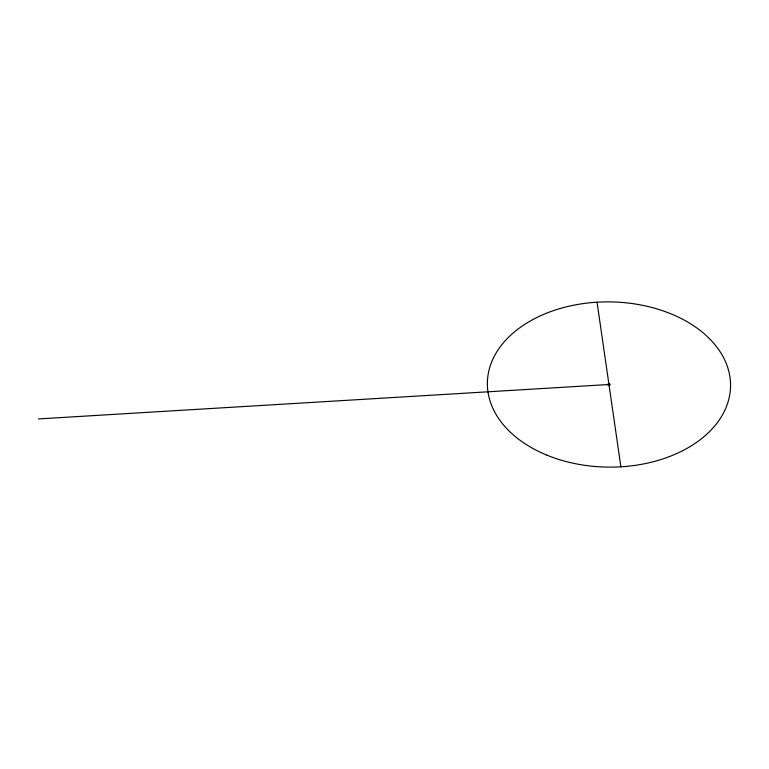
<?xml version="1.0" encoding="UTF-8"?>
<svg xmlns="http://www.w3.org/2000/svg" width="769" height="769" viewBox="0 0 769 769"><rect width="100%" height="100%" fill="white"/><g stroke="black" fill="none" stroke-linecap="round" stroke-linejoin="round"><path stroke-width="1.15" d="M38.45 418.922L608.961 384.5M597.052 302.198L608.846 383.702M609.077 385.298L620.881 466.802M546.97 455.171A121.598 82.619 0.7 0 0 730.55 386.24A121.598 82.619 0.7 0 0 549.374 312.089A121.598 82.619 0.7 0 0 546.97 455.171M608.366 385.182A1.182 0.798 0.7 0 0 610.144 384.519A1.182 0.798 0.7 0 0 608.385 383.798A1.182 0.798 0.7 0 0 608.366 385.182"/></g></svg>
